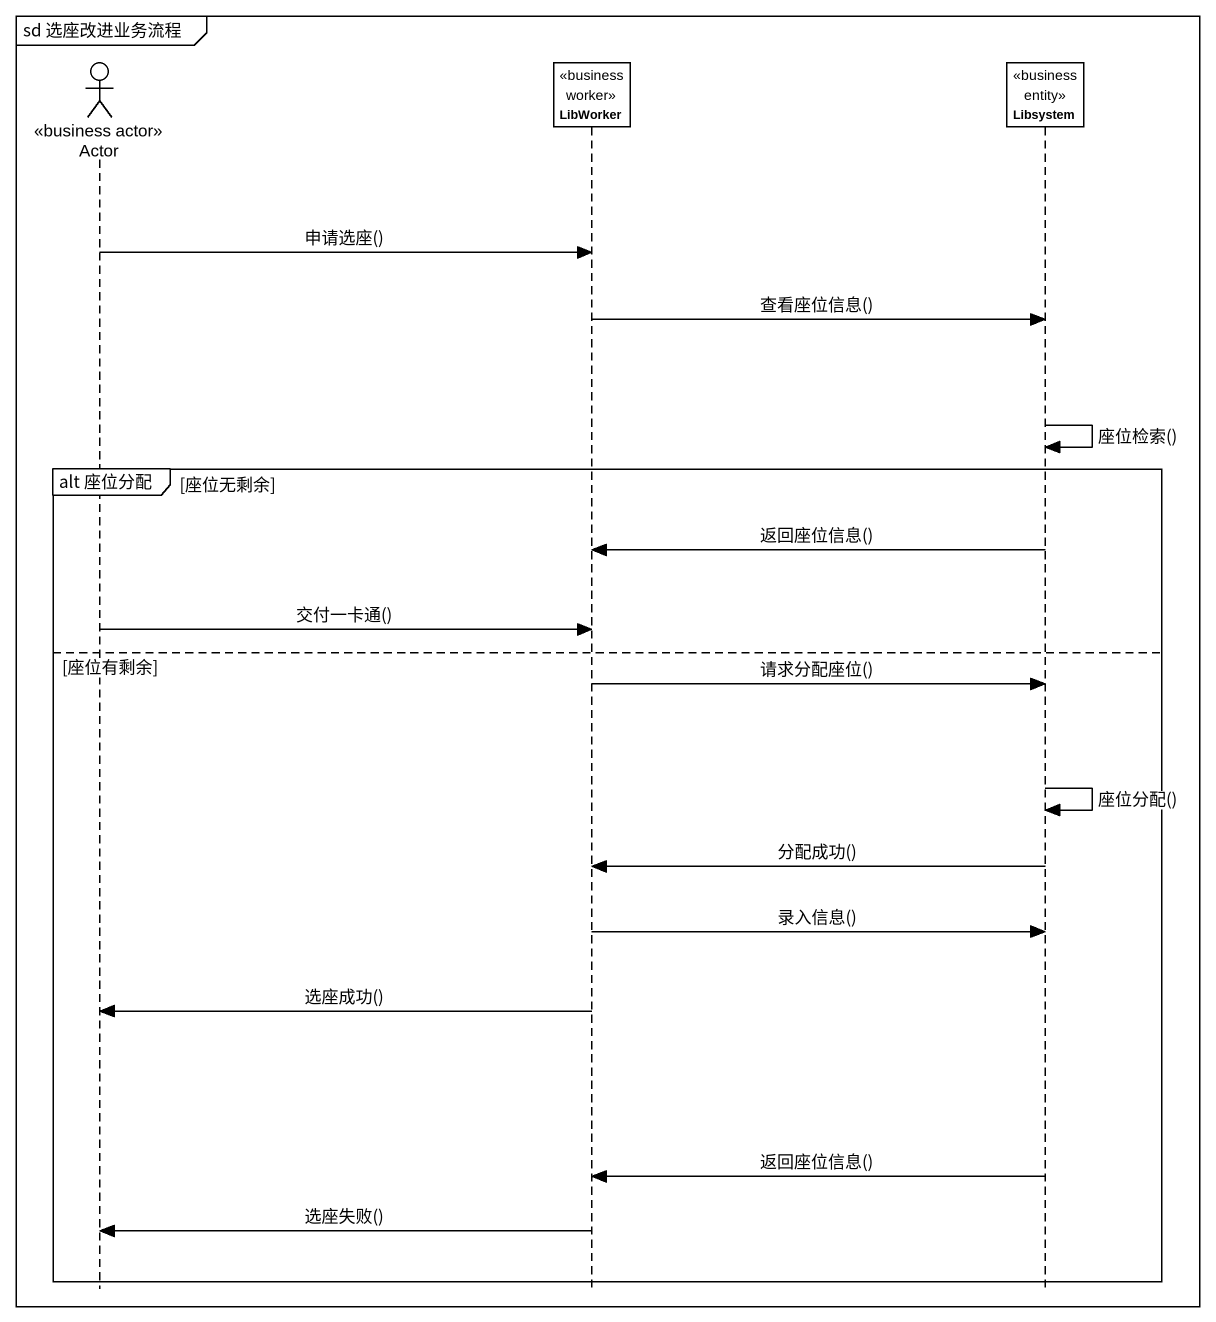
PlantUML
@startuml
mainframe sd 选座改进业务流程
hide footbox
actor "Actor" as Actor_ <<business actor>>
participant LibWorker <<business worker>>
participant Libsystem <<business entity>>

Actor_ -> LibWorker : 申请选座()
LibWorker -> Libsystem : 查看座位信息()
Libsystem -> Libsystem : 座位检索()
group alt 座位分配 [座位无剩余]
  Libsystem -> LibWorker : 返回座位信息()
  Actor_ -> LibWorker : 交付一卡通()
else 座位有剩余
  LibWorker -> Libsystem : 请求分配座位()
  Libsystem -> Libsystem : 座位分配()
  Libsystem -> LibWorker : 分配成功()
  LibWorker -> Libsystem : 录入信息()
  LibWorker -> Actor_ : 选座成功()
  Libsystem -> LibWorker : 返回座位信息()
  LibWorker -> Actor_ : 选座失败()
end
@enduml
